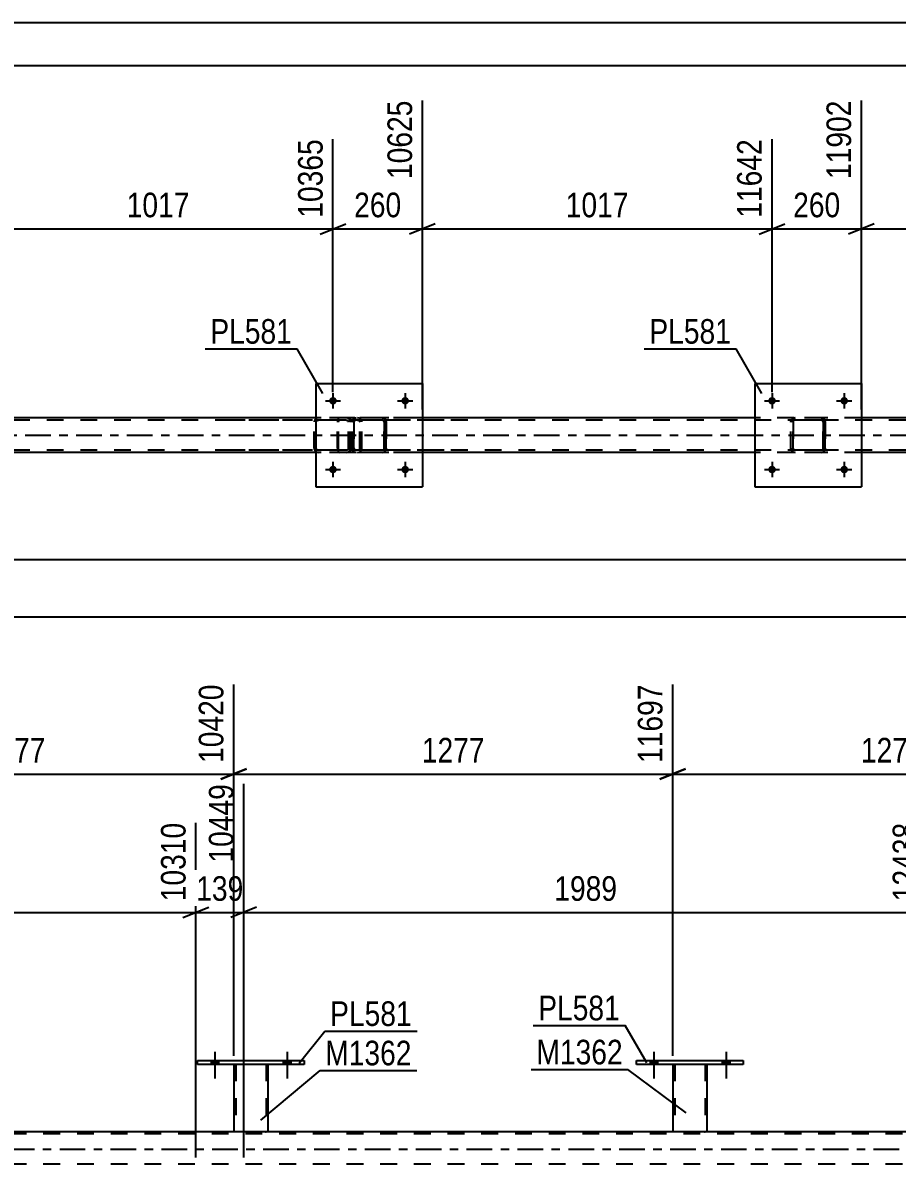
# Model space of a CAD drawing. Header units: millimetres. Extents: x 0 to 841, y 0 to 594.
# Drawn here: x 513.7 to 615.4, y 461.2 to 594 of the extents above; entities that cross this region are included whole.
import ezdxf

# ---------------------------------------------------------------- set-up
doc = ezdxf.new("R2010")
doc.units = ezdxf.units.MM
doc.linetypes.add('DXK_LINE_DOT2', pattern=[3.9198, 1.9599, -1.9599])
doc.linetypes.add('DXK_LINE_DOT3', pattern=[5.9187, 2.979, -0.9799, 0.9799, -0.9799])
doc.styles.add('Arial Narrow', font='ARIALN.TTF', dxfattribs={"height": 0.2})

# ---------------------------------------------------------------- blocks, each defined once
blk = doc.blocks.new('Unknown-318893565-1135')
at = {"color": 5, "linetype": 'Continuous'}
for p, q in [((841, 594), (0, 594)), ((836, 589), (5, 589))]:
    blk.add_line(p, q, dxfattribs=at)
blk = doc.blocks.new('Part-318893565-4839 - 4767')
at = {"color": 2, "linetype": 'Continuous'}
for p, q in [((547.78, 552.03), (547.78, 540.03)), ((547.78, 552.03), (560.18, 552.03)), ((560.18, 552.03), (560.18, 540.03)), ((547.78, 540.03), (560.18, 540.03))]:
    blk.add_line(p, q, dxfattribs=at)
blk = doc.blocks.new('Part-318893565-4775 - 4767')
at = {"color": 7, "linetype": 'DXK_LINE_DOT2'}
for p, q in [((550.31, 547.73), (550.29, 547.55)), ((550.29, 544.51), (550.29, 547.55)), ((550.37, 547.89), (550.31, 547.73)), ((550.45, 547.99), (550.37, 547.89)), ((550.42, 547.55), (550.43, 547.64)), ((550.42, 544.51), (550.42, 547.55)), ((550.43, 547.64), (550.46, 547.72)), ((550.56, 548.03), (550.45, 547.99)), ((550.46, 547.72), (550.51, 547.77)), ((550.51, 547.77), (550.56, 547.79)), ((562.71, 548.03), (550.56, 548.03)), ((562.71, 547.79), (550.56, 547.79)), ((551.83, 547.79), (551.83, 548.03)), ((552.84, 547.99), (552.65, 548.03)), ((552.65, 547.79), (552.75, 547.77)), ((552.75, 547.77), (552.83, 547.72)), ((552.83, 547.72), (552.88, 547.64)), ((552.88, 547.64), (552.9, 547.55)), ((552.9, 544.51), (552.9, 547.55)), ((553.15, 547.55), (553.11, 547.73)), ((553.15, 544.51), (553.15, 547.55)), ((550.29, 544.51), (550.31, 544.33)), ((550.43, 544.42), (550.42, 544.51)), ((550.46, 544.34), (550.43, 544.42)), ((552.88, 544.42), (552.83, 544.34)), ((552.9, 544.51), (552.88, 544.42)), ((553.11, 544.33), (553.15, 544.51)), ((550.31, 544.33), (550.37, 544.17)), ((550.37, 544.17), (550.45, 544.07)), ((550.45, 544.07), (550.56, 544.03)), ((550.51, 544.29), (550.46, 544.34)), ((550.56, 544.27), (550.51, 544.29)), ((562.71, 544.27), (550.56, 544.27)), ((562.71, 544.03), (550.56, 544.03)), ((551.83, 544.03), (551.83, 544.27)), ((552.75, 544.29), (552.65, 544.27)), ((552.65, 544.03), (552.84, 544.07)), ((552.83, 544.34), (552.75, 544.29))]:
    blk.add_line(p, q, dxfattribs=at)
for centre, start, end in [((552.66, 547.53), 23.8494, 68.8059), ((552.66, 544.52), 291.1941, 336.1506)]:
    blk.add_arc(centre, 0.492, start, end, dxfattribs=at)
blk = doc.blocks.new('Part-318893565-4840 - 4767')
at = {"color": 7, "linetype": 'DXK_LINE_DOT2'}
for p, q in [((603.06, 547.55), (603.1, 547.73)), ((603.1, 547.73), (603.06, 547.55)), ((603.06, 544.51), (603.06, 547.55)), ((603.06, 547.55), (603.06, 547.55)), ((603.06, 544.51), (603.06, 547.55)), ((603.3, 547.55), (603.32, 547.64)), ((603.32, 547.64), (603.3, 547.55)), ((603.3, 544.51), (603.3, 547.55)), ((603.3, 547.55), (603.3, 547.55)), ((603.3, 547.55), (603.3, 544.51)), ((603.32, 547.64), (603.37, 547.72)), ((603.37, 547.72), (603.32, 547.64)), ((603.36, 547.99), (603.54, 548.03)), ((603.54, 548.03), (603.36, 547.99)), ((603.45, 547.77), (603.37, 547.72)), ((603.54, 547.79), (603.45, 547.77)), ((606.58, 548.03), (603.54, 548.03)), ((606.58, 547.79), (603.54, 547.79)), ((606.58, 548.03), (606.76, 547.99)), ((606.76, 547.99), (606.58, 548.03)), ((606.67, 547.77), (606.58, 547.79)), ((606.67, 547.77), (606.75, 547.72)), ((606.75, 547.72), (606.8, 547.64)), ((606.8, 547.64), (606.75, 547.72)), ((606.8, 547.64), (606.82, 547.55)), ((606.82, 547.55), (606.8, 547.64)), ((606.82, 544.51), (606.82, 547.55)), ((606.82, 547.55), (606.82, 547.55)), ((606.82, 547.55), (606.82, 544.51)), ((607.02, 547.73), (607.06, 547.55)), ((607.06, 547.55), (607.02, 547.73)), ((607.06, 544.51), (607.06, 547.55)), ((607.06, 547.55), (607.06, 547.55)), ((607.06, 547.55), (607.06, 544.51)), ((603.06, 544.51), (603.06, 544.51)), ((603.1, 544.32), (603.06, 544.51)), ((603.06, 544.51), (603.1, 544.32)), ((603.3, 544.51), (603.3, 544.51)), ((603.32, 544.42), (603.3, 544.51)), ((603.3, 544.51), (603.32, 544.42)), ((603.37, 544.34), (603.32, 544.42)), ((603.32, 544.42), (603.37, 544.34)), ((606.8, 544.42), (606.75, 544.34)), ((606.75, 544.34), (606.8, 544.42)), ((606.82, 544.51), (606.8, 544.42)), ((606.8, 544.42), (606.82, 544.51)), ((606.82, 544.51), (606.82, 544.51)), ((607.06, 544.51), (607.02, 544.32)), ((607.02, 544.32), (607.06, 544.51)), ((607.06, 544.51), (607.06, 544.51)), ((603.54, 544.03), (603.36, 544.06)), ((603.36, 544.06), (603.54, 544.03)), ((603.45, 544.29), (603.37, 544.34)), ((603.54, 544.27), (603.45, 544.29)), ((606.58, 544.27), (603.54, 544.27)), ((606.58, 544.03), (603.54, 544.03)), ((606.67, 544.29), (606.58, 544.27)), ((606.76, 544.06), (606.58, 544.03)), ((606.58, 544.03), (606.76, 544.06)), ((606.75, 544.34), (606.67, 544.29))]:
    blk.add_line(p, q, dxfattribs=at)
at = {"color": 7, "linetype": 'DXK_LINE_DOT3'}
blk.add_line((605.06, 546.03), (605.06, 546.03), dxfattribs=at)
at = {"color": 7, "linetype": 'DXK_LINE_DOT2'}
for centre, start, end in [((603.54, 547.55), 112.5, 157.5), ((603.54, 547.55), 112.5, 157.5), ((606.58, 547.55), 22.5, 67.5), ((606.58, 547.55), 22.5, 67.5), ((603.54, 544.51), 202.5, 247.5), ((603.54, 544.51), 202.5, 247.5), ((606.58, 544.51), 292.5, 337.5), ((606.58, 544.51), 292.5, 337.5)]:
    blk.add_arc(centre, 0.48, start, end, dxfattribs=at)
blk = doc.blocks.new('Part-318893565-4788 - 4767')
at = {"color": 7, "linetype": 'DXK_LINE_DOT2'}
for p, q in [((551.32, 548.03), (536.34, 548.03)), ((551.32, 547.79), (536.34, 547.79)), ((547.61, 547.72), (547.58, 547.55)), ((547.58, 544.51), (547.58, 547.55)), ((547.62, 547.73), (547.61, 547.72)), ((547.83, 547.55), (547.85, 547.64)), ((547.83, 544.51), (547.83, 547.55)), ((547.85, 547.64), (547.91, 547.72)), ((548.09, 548.03), (547.89, 547.99)), ((547.91, 547.72), (547.99, 547.77)), ((547.99, 547.77), (548.09, 547.79)), ((551.52, 547.99), (551.32, 548.03)), ((551.32, 547.79), (551.42, 547.77)), ((551.42, 547.77), (551.5, 547.72)), ((551.5, 547.72), (551.56, 547.64)), ((551.56, 547.64), (551.58, 547.55)), ((551.58, 544.51), (551.58, 547.55)), ((551.83, 547.55), (551.8, 547.73)), ((551.83, 544.51), (551.83, 547.55)), ((547.58, 544.51), (547.6, 544.42)), ((547.6, 544.42), (547.62, 544.33)), ((547.85, 544.42), (547.83, 544.51)), ((547.91, 544.34), (547.85, 544.42)), ((551.56, 544.42), (551.5, 544.34)), ((551.58, 544.51), (551.56, 544.42)), ((551.8, 544.33), (551.83, 544.51)), ((551.32, 544.27), (536.34, 544.27)), ((551.32, 544.03), (536.34, 544.03)), ((547.89, 544.07), (548.09, 544.03)), ((547.99, 544.29), (547.91, 544.34)), ((548.09, 544.27), (547.99, 544.29)), ((551.42, 544.29), (551.32, 544.27)), ((551.32, 544.03), (551.52, 544.07)), ((551.5, 544.34), (551.42, 544.29))]:
    blk.add_line(p, q, dxfattribs=at)
for centre, start, end in [((548.07, 547.53), 110.7583, 155.68), ((551.34, 547.53), 24.32, 69.2417), ((548.07, 544.53), 204.32, 249.2417), ((551.34, 544.53), 290.7583, 335.68)]:
    blk.add_arc(centre, 0.496, start, end, dxfattribs=at)
blk = doc.blocks.new('Part-318893565-4834 - 4767')
at = {"color": 7, "linetype": 'DXK_LINE_DOT2'}
for p, q in [((551.98, 547.55), (552.02, 547.73)), ((552.02, 547.73), (551.98, 547.55)), ((551.98, 544.51), (551.98, 547.55)), ((551.98, 547.55), (551.98, 547.55)), ((551.98, 544.51), (551.98, 547.55)), ((552.22, 547.55), (552.24, 547.64)), ((552.24, 547.64), (552.22, 547.55)), ((552.22, 544.51), (552.22, 547.55)), ((552.22, 547.55), (552.22, 547.55)), ((552.22, 547.55), (552.22, 544.51)), ((552.24, 547.64), (552.29, 547.72)), ((552.29, 547.72), (552.24, 547.64)), ((552.28, 547.99), (552.46, 548.03)), ((552.46, 548.03), (552.28, 547.99)), ((552.37, 547.77), (552.29, 547.72)), ((552.46, 547.79), (552.37, 547.77)), ((555.5, 548.03), (552.46, 548.03)), ((555.5, 547.79), (552.46, 547.79)), ((555.5, 548.03), (555.68, 547.99)), ((555.68, 547.99), (555.5, 548.03)), ((555.59, 547.77), (555.5, 547.79)), ((555.59, 547.77), (555.67, 547.72)), ((555.67, 547.72), (555.72, 547.64)), ((555.72, 547.64), (555.67, 547.72)), ((555.72, 547.64), (555.74, 547.55)), ((555.74, 547.55), (555.72, 547.64)), ((555.74, 544.51), (555.74, 547.55)), ((555.74, 547.55), (555.74, 547.55)), ((555.74, 547.55), (555.74, 544.51)), ((555.94, 547.73), (555.98, 547.55)), ((555.98, 547.55), (555.94, 547.73)), ((555.98, 544.51), (555.98, 547.55)), ((555.98, 547.55), (555.98, 547.55)), ((555.98, 547.55), (555.98, 544.51)), ((551.98, 544.51), (551.98, 544.51)), ((552.02, 544.32), (551.98, 544.51)), ((551.98, 544.51), (552.02, 544.32)), ((552.22, 544.51), (552.22, 544.51)), ((552.24, 544.42), (552.22, 544.51)), ((552.22, 544.51), (552.24, 544.42)), ((552.29, 544.34), (552.24, 544.42)), ((552.24, 544.42), (552.29, 544.34)), ((555.72, 544.42), (555.67, 544.34)), ((555.67, 544.34), (555.72, 544.42)), ((555.74, 544.51), (555.72, 544.42)), ((555.72, 544.42), (555.74, 544.51)), ((555.74, 544.51), (555.74, 544.51)), ((555.98, 544.51), (555.94, 544.32)), ((555.94, 544.32), (555.98, 544.51)), ((555.98, 544.51), (555.98, 544.51)), ((552.46, 544.03), (552.28, 544.06)), ((552.28, 544.06), (552.46, 544.03)), ((552.37, 544.29), (552.29, 544.34)), ((552.46, 544.27), (552.37, 544.29)), ((555.5, 544.27), (552.46, 544.27)), ((555.5, 544.03), (552.46, 544.03)), ((555.59, 544.29), (555.5, 544.27)), ((555.68, 544.06), (555.5, 544.03)), ((555.5, 544.03), (555.68, 544.06)), ((555.67, 544.34), (555.59, 544.29))]:
    blk.add_line(p, q, dxfattribs=at)
at = {"color": 7, "linetype": 'DXK_LINE_DOT3'}
blk.add_line((553.98, 546.03), (553.98, 546.03), dxfattribs=at)
at = {"color": 7, "linetype": 'DXK_LINE_DOT2'}
for centre, start, end in [((552.46, 547.55), 112.5, 157.5), ((552.46, 547.55), 112.5, 157.5), ((555.5, 547.55), 22.5, 67.5), ((555.5, 547.55), 22.5, 67.5), ((552.46, 544.51), 202.5, 247.5), ((552.46, 544.51), 202.5, 247.5), ((555.5, 544.51), 292.5, 337.5), ((555.5, 544.51), 292.5, 337.5)]:
    blk.add_arc(centre, 0.48, start, end, dxfattribs=at)
blk = doc.blocks.new('Bolt-318893565-4900 - 4767')
at = {"linetype": 'Continuous'}
for points in [[(550.22, 542.03, -1), (549.34, 542.03, -1)], [(558.62, 542.03, -1), (557.74, 542.03, -1)]]:
    blk.add_hatch(color=1, dxfattribs=at).paths.add_polyline_path(points)
at = {"color": 1, "linetype": 'Continuous'}
for p, q in [((548.9, 542.03), (550.66, 542.03)), ((549.78, 542.91), (549.78, 541.15)), ((557.3, 542.03), (559.06, 542.03)), ((558.18, 542.91), (558.18, 541.15))]:
    blk.add_line(p, q, dxfattribs=at)
blk = doc.blocks.new('Part-318893565-4845 - 4767')
at = {"color": 2, "linetype": 'Continuous'}
for p, q in [((598.86, 552.03), (598.86, 540.03)), ((598.86, 552.03), (611.26, 552.03)), ((611.26, 552.03), (611.26, 540.03)), ((598.86, 540.03), (611.26, 540.03))]:
    blk.add_line(p, q, dxfattribs=at)
blk = doc.blocks.new('Bolt-318893565-4901 - 4767')
at = {"linetype": 'Continuous'}
for points in [[(550.22, 550.03, -1), (549.34, 550.03, -1)], [(558.62, 550.03, -1), (557.74, 550.03, -1)]]:
    blk.add_hatch(color=1, dxfattribs=at).paths.add_polyline_path(points)
at = {"color": 1, "linetype": 'Continuous'}
for p, q in [((548.9, 550.03), (550.66, 550.03)), ((549.78, 550.91), (549.78, 549.15)), ((557.3, 550.03), (559.06, 550.03)), ((558.18, 550.91), (558.18, 549.15))]:
    blk.add_line(p, q, dxfattribs=at)
blk = doc.blocks.new('Bolt-318893565-4902 - 4767')
at = {"linetype": 'Continuous'}
for points in [[(601.3, 542.03, -1), (600.42, 542.03, -1)], [(609.7, 542.03, -1), (608.82, 542.03, -1)]]:
    blk.add_hatch(color=1, dxfattribs=at).paths.add_polyline_path(points)
at = {"color": 1, "linetype": 'Continuous'}
for p, q in [((599.98, 542.03), (601.74, 542.03)), ((600.86, 542.91), (600.86, 541.15)), ((608.38, 542.03), (610.14, 542.03)), ((609.26, 542.91), (609.26, 541.15))]:
    blk.add_line(p, q, dxfattribs=at)
blk = doc.blocks.new('Bolt-318893565-4903 - 4767')
at = {"linetype": 'Continuous'}
for points in [[(601.3, 550.03, -1), (600.42, 550.03, -1)], [(609.7, 550.03, -1), (608.82, 550.03, -1)]]:
    blk.add_hatch(color=1, dxfattribs=at).paths.add_polyline_path(points)
at = {"color": 1, "linetype": 'Continuous'}
for p, q in [((599.98, 550.03), (601.74, 550.03)), ((600.86, 550.91), (600.86, 549.15)), ((608.38, 550.03), (610.14, 550.03)), ((609.26, 550.91), (609.26, 549.15))]:
    blk.add_line(p, q, dxfattribs=at)
blk = doc.blocks.new('Part-318893565-4945 - 4767')
at = {"color": 7, "linetype": 'DXK_LINE_DOT2'}
for p, q in [((730.1, 547.79), (135.18, 547.79)), ((560.18, 548.03), (547.78, 548.03)), ((611.26, 548.03), (598.86, 548.03)), ((730.1, 544.27), (135.18, 544.27)), ((560.18, 544.03), (547.78, 544.03)), ((611.26, 544.03), (598.86, 544.03))]:
    blk.add_line(p, q, dxfattribs=at)
at = {"color": 2, "linetype": 'Continuous'}
for p, q in [((547.78, 548.03), (509.1, 548.03)), ((598.86, 548.03), (560.18, 548.03)), ((649.94, 548.03), (611.26, 548.03)), ((547.78, 544.03), (509.1, 544.03)), ((598.86, 544.03), (560.18, 544.03)), ((649.94, 544.03), (611.26, 544.03))]:
    blk.add_line(p, q, dxfattribs=at)
at = {"color": 7, "linetype": 'DXK_LINE_DOT3'}
blk.add_line((135.18, 546.03), (730.1, 546.03), dxfattribs=at)
blk = doc.blocks.new('Part-318893565-3266 - 3250')
at = {"color": 2, "linetype": 'Continuous'}
for p, q in [((589.31, 472.82), (589.31, 464.98)), ((593.31, 464.98), (593.31, 472.82)), ((593.31, 464.98), (589.32, 464.98))]:
    blk.add_line(p, q, dxfattribs=at)
at = {"color": 7, "linetype": 'DXK_LINE_DOT2'}
for p, q in [((593.31, 472.82), (589.31, 472.82)), ((589.31, 472.82), (589.31, 472.82)), ((589.31, 472.82), (589.31, 472.82)), ((589.55, 472.82), (589.55, 464.98)), ((593.07, 472.82), (593.07, 464.98)), ((593.31, 472.82), (593.31, 472.82)), ((593.31, 472.82), (593.31, 472.82)), ((589.31, 464.98), (589.31, 464.98)), ((589.31, 464.98), (589.32, 464.98)), ((589.32, 464.98), (589.31, 464.98)), ((593.02, 464.98), (593.05, 464.98)), ((593.02, 464.98), (593.05, 464.98)), ((593.05, 464.98), (593.07, 464.98)), ((593.05, 464.98), (593.07, 464.98)), ((593.31, 464.98), (593.28, 464.98)), ((593.31, 464.98), (593.31, 464.98)), ((593.31, 464.98), (593.31, 464.98)), ((593.31, 464.98), (593.31, 464.98))]:
    blk.add_line(p, q, dxfattribs=at)
blk = doc.blocks.new('Part-318893565-3281 - 3250')
at = {"color": 2, "linetype": 'Continuous'}
for p, q in [((585.11, 473.3), (597.51, 473.3)), ((585.11, 472.82), (585.11, 473.3)), ((597.51, 472.82), (585.11, 472.82)), ((597.51, 473.3), (597.51, 472.82))]:
    blk.add_line(p, q, dxfattribs=at)
blk = doc.blocks.new('Part-318893565-3354 - 3250')
at = {"color": 2, "linetype": 'Continuous'}
for p, q in [((538.23, 472.82), (538.23, 464.98)), ((542.23, 464.98), (542.23, 472.82)), ((542.23, 464.98), (538.23, 464.98))]:
    blk.add_line(p, q, dxfattribs=at)
at = {"color": 7, "linetype": 'DXK_LINE_DOT2'}
for p, q in [((542.23, 472.82), (538.23, 472.82)), ((538.23, 472.82), (538.23, 472.82)), ((538.23, 472.82), (538.23, 472.82)), ((538.47, 472.82), (538.47, 464.98)), ((541.99, 472.82), (541.99, 464.98)), ((542.23, 472.82), (542.23, 472.82)), ((542.23, 472.82), (542.23, 472.82)), ((538.23, 464.98), (538.23, 464.98)), ((538.23, 464.98), (538.23, 464.98)), ((538.23, 464.98), (538.23, 464.98)), ((541.93, 464.98), (541.97, 464.98)), ((541.93, 464.98), (541.97, 464.98)), ((541.97, 464.98), (541.99, 464.98)), ((541.97, 464.98), (541.99, 464.98)), ((542.23, 464.98), (542.19, 464.98)), ((542.23, 464.98), (542.23, 464.98)), ((542.23, 464.98), (542.23, 464.98)), ((542.23, 464.98), (542.23, 464.98))]:
    blk.add_line(p, q, dxfattribs=at)
blk = doc.blocks.new('Part-318893565-3359 - 3250')
at = {"color": 2, "linetype": 'Continuous'}
for p, q in [((534.03, 473.3), (546.43, 473.3)), ((534.03, 472.82), (534.03, 473.3)), ((546.43, 472.82), (534.03, 472.82)), ((546.43, 473.3), (546.43, 472.82))]:
    blk.add_line(p, q, dxfattribs=at)
blk = doc.blocks.new('Bolt-318893565-3360 - 3250')
at = {"linetype": 'Continuous'}
for points in [[(586.67, 472.82), (587.55, 472.82), (587.55, 473.3), (586.67, 473.3)], [(595.07, 472.82), (595.95, 472.82), (595.95, 473.3), (595.07, 473.3)]]:
    blk.add_hatch(color=1, dxfattribs=at).paths.add_polyline_path(points)
at = {"color": 1, "linetype": 'Continuous'}
for p, q in [((587.11, 474.3), (587.11, 471.18)), ((595.51, 474.3), (595.51, 471.18)), ((586.67, 473.3), (586.67, 472.82)), ((587.55, 473.3), (587.55, 472.82)), ((595.07, 473.3), (595.07, 472.82)), ((595.95, 473.3), (595.95, 472.82))]:
    blk.add_line(p, q, dxfattribs=at)
blk = doc.blocks.new('Bolt-318893565-3361 - 3250')
at = {"linetype": 'Continuous'}
for points in [[(586.67, 472.82), (587.55, 472.82), (587.55, 473.3), (586.67, 473.3)], [(595.07, 472.82), (595.95, 472.82), (595.95, 473.3), (595.07, 473.3)]]:
    blk.add_hatch(color=1, dxfattribs=at).paths.add_polyline_path(points)
at = {"color": 1, "linetype": 'Continuous'}
for p, q in [((587.11, 474.3), (587.11, 471.18)), ((595.51, 474.3), (595.51, 471.18)), ((586.67, 473.3), (586.67, 472.82)), ((587.55, 473.3), (587.55, 472.82)), ((595.07, 473.3), (595.07, 472.82)), ((595.95, 473.3), (595.95, 472.82))]:
    blk.add_line(p, q, dxfattribs=at)
blk = doc.blocks.new('Bolt-318893565-3468 - 3250')
at = {"linetype": 'Continuous'}
for points in [[(535.59, 472.82), (536.47, 472.82), (536.47, 473.3), (535.59, 473.3)], [(543.99, 472.82), (544.87, 472.82), (544.87, 473.3), (543.99, 473.3)]]:
    blk.add_hatch(color=1, dxfattribs=at).paths.add_polyline_path(points)
at = {"color": 1, "linetype": 'Continuous'}
for p, q in [((536.03, 474.3), (536.03, 471.18)), ((544.43, 474.3), (544.43, 471.18)), ((535.59, 473.3), (535.59, 472.82)), ((536.47, 473.3), (536.47, 472.82)), ((543.99, 473.3), (543.99, 472.82)), ((544.87, 473.3), (544.87, 472.82))]:
    blk.add_line(p, q, dxfattribs=at)
blk = doc.blocks.new('Bolt-318893565-3469 - 3250')
at = {"linetype": 'Continuous'}
for points in [[(535.59, 472.82), (536.47, 472.82), (536.47, 473.3), (535.59, 473.3)], [(543.99, 472.82), (544.87, 472.82), (544.87, 473.3), (543.99, 473.3)]]:
    blk.add_hatch(color=1, dxfattribs=at).paths.add_polyline_path(points)
at = {"color": 1, "linetype": 'Continuous'}
for p, q in [((536.03, 474.3), (536.03, 471.18)), ((544.43, 474.3), (544.43, 471.18)), ((535.59, 473.3), (535.59, 472.82)), ((536.47, 473.3), (536.47, 472.82)), ((543.99, 473.3), (543.99, 472.82)), ((544.87, 473.3), (544.87, 472.82))]:
    blk.add_line(p, q, dxfattribs=at)
blk = doc.blocks.new('Part-318893565-3659 - 3250')
at = {"color": 7, "linetype": 'DXK_LINE_DOT2'}
for p, q in [((717.95, 464.74), (121.43, 464.74)), ((542.23, 464.98), (538.23, 464.98)), ((593.31, 464.98), (589.31, 464.98)), ((717.95, 461.22), (121.43, 461.22))]:
    blk.add_line(p, q, dxfattribs=at)
at = {"color": 2, "linetype": 'Continuous'}
for p, q in [((538.23, 464.98), (491.15, 464.98)), ((589.31, 464.98), (542.23, 464.98)), ((640.39, 464.98), (593.31, 464.98))]:
    blk.add_line(p, q, dxfattribs=at)
at = {"color": 7, "linetype": 'DXK_LINE_DOT3'}
blk.add_line((121.43, 462.98), (717.95, 462.98), dxfattribs=at)
blk = doc.blocks.new('StraightDimension-318893565-5009 - 4767')
at = {"color": 7, "linetype": 'Continuous'}
blk.add_line((135.18, 531.55), (767.22, 531.55), dxfattribs=at)
blk = doc.blocks.new('StraightDimension-318893565-5185 - 4767')
at = {"color": 7, "linetype": 'Continuous'}
for p, q in [((611.26, 549.03), (611.26, 584.97)), ((651.94, 551.03), (651.94, 580.47)), ((612.76, 570.63), (609.76, 569.43)), ((611.26, 570.03), (651.94, 570.03)), ((650.44, 569.43), (653.44, 570.63))]:
    blk.add_line(p, q, dxfattribs=at)
at = {"color": 0}
blk.add_wipeout([(635.86, 570.78), (635.86, 574.98), (627.34, 574.98), (627.34, 570.78)], dxfattribs=at)
at = {"color": 3, "style": 'Arial Narrow'}
blk.add_text('1017', height=2.863, dxfattribs=at).set_placement((627.94, 571.38))
at = {"color": 0, "linetype": 'Continuous'}
blk.add_wipeout([(651.34, 581.07), (647.14, 581.07), (647.14, 570.73), (651.34, 570.73)], dxfattribs=at)
at = {"color": 3, "linetype": 'Continuous', "style": 'Arial Narrow'}
blk.add_text('12919', height=2.863, rotation=90.0002, dxfattribs=at).set_placement((650.74, 571.33))
blk = doc.blocks.new('StraightDimension-318893565-5205 - 4767')
at = {"color": 7, "linetype": 'Continuous'}
for p, q in [((611.26, 549.03), (611.26, 584.97)), ((600.86, 551.03), (600.86, 580.47)), ((599.36, 569.43), (602.36, 570.63)), ((600.86, 570.03), (611.26, 570.03)), ((612.76, 570.63), (609.76, 569.43))]:
    blk.add_line(p, q, dxfattribs=at)
at = {"color": 0}
blk.add_wipeout([(609.4, 570.78), (609.4, 574.98), (602.72, 574.98), (602.72, 570.78)], dxfattribs=at)
at = {"color": 3, "style": 'Arial Narrow'}
blk.add_text('260', height=2.863, dxfattribs=at).set_placement((603.32, 571.38))
at = {"color": 0, "linetype": 'Continuous'}
blk.add_wipeout([(610.66, 585.57), (606.46, 585.57), (606.46, 575.23), (610.66, 575.23)], dxfattribs=at)
at = {"color": 3, "linetype": 'Continuous', "style": 'Arial Narrow'}
blk.add_text('11902', height=2.863, rotation=90.0002, dxfattribs=at).set_placement((610.06, 575.83))
blk = doc.blocks.new('StraightDimension-318893565-5225 - 4767')
at = {"color": 7, "linetype": 'Continuous'}
for p, q in [((560.18, 549.03), (560.18, 584.97)), ((600.86, 551.03), (600.86, 580.47)), ((561.68, 570.63), (558.68, 569.43)), ((560.18, 570.03), (600.86, 570.03)), ((599.36, 569.43), (602.36, 570.63))]:
    blk.add_line(p, q, dxfattribs=at)
at = {"color": 0}
blk.add_wipeout([(584.78, 570.78), (584.78, 574.98), (576.26, 574.98), (576.26, 570.78)], dxfattribs=at)
at = {"color": 3, "style": 'Arial Narrow'}
blk.add_text('1017', height=2.863, dxfattribs=at).set_placement((576.86, 571.38))
at = {"color": 0, "linetype": 'Continuous'}
blk.add_wipeout([(600.26, 581.07), (596.06, 581.07), (596.06, 570.73), (600.26, 570.73)], dxfattribs=at)
at = {"color": 3, "linetype": 'Continuous', "style": 'Arial Narrow'}
blk.add_text('11642', height=2.863, rotation=90.0002, dxfattribs=at).set_placement((599.66, 571.33))
blk = doc.blocks.new('StraightDimension-318893565-5245 - 4767')
at = {"color": 7, "linetype": 'Continuous'}
for p, q in [((560.18, 549.03), (560.18, 584.97)), ((549.78, 551.03), (549.78, 580.47)), ((548.28, 569.43), (551.28, 570.63)), ((549.78, 570.03), (560.18, 570.03)), ((561.68, 570.63), (558.68, 569.43))]:
    blk.add_line(p, q, dxfattribs=at)
at = {"color": 0}
blk.add_wipeout([(558.32, 570.78), (558.32, 574.98), (551.64, 574.98), (551.64, 570.78)], dxfattribs=at)
at = {"color": 3, "style": 'Arial Narrow'}
blk.add_text('260', height=2.863, dxfattribs=at).set_placement((552.24, 571.38))
at = {"color": 0, "linetype": 'Continuous'}
blk.add_wipeout([(559.58, 585.57), (555.38, 585.57), (555.38, 575.23), (559.58, 575.23)], dxfattribs=at)
at = {"color": 3, "linetype": 'Continuous', "style": 'Arial Narrow'}
blk.add_text('10625', height=2.863, rotation=90.0002, dxfattribs=at).set_placement((558.98, 575.83))
blk = doc.blocks.new('StraightDimension-318893565-5265 - 4767')
at = {"color": 7, "linetype": 'Continuous'}
for p, q in [((509.1, 549.03), (509.1, 583.14)), ((549.78, 551.03), (549.78, 580.47)), ((510.6, 570.63), (507.6, 569.43)), ((509.1, 570.03), (549.78, 570.03)), ((548.28, 569.43), (551.28, 570.63))]:
    blk.add_line(p, q, dxfattribs=at)
at = {"color": 0}
blk.add_wipeout([(533.7, 570.78), (533.7, 574.98), (525.18, 574.98), (525.18, 570.78)], dxfattribs=at)
at = {"color": 3, "style": 'Arial Narrow'}
blk.add_text('1017', height=2.863, dxfattribs=at).set_placement((525.78, 571.38))
at = {"color": 0, "linetype": 'Continuous'}
blk.add_wipeout([(549.18, 581.07), (544.98, 581.07), (544.98, 570.73), (549.18, 570.73)], dxfattribs=at)
at = {"color": 3, "linetype": 'Continuous', "style": 'Arial Narrow'}
blk.add_text('10365', height=2.863, rotation=90.0002, dxfattribs=at).set_placement((548.58, 571.33))
blk = doc.blocks.new('StraightDimension-318893565-5585 - 4767')
at = {"color": 7, "linetype": 'Continuous'}
blk.add_line((134.54, 524.91), (767.86, 524.91), dxfattribs=at)
blk = doc.blocks.new('StraightDimension-318893565-10690 - 3250')
at = {"color": 7, "linetype": 'Continuous'}
for p, q in [((454.27, 461.98), (454.27, 503.62)), ((533.83, 461.98), (533.83, 500.95)), ((455.77, 491.11), (452.77, 489.91)), ((454.27, 490.51), (533.83, 490.51)), ((532.33, 489.91), (535.33, 491.11))]:
    blk.add_line(p, q, dxfattribs=at)
at = {"color": 0}
blk.add_wipeout([(498.31, 491.26), (498.31, 495.46), (489.79, 495.46), (489.79, 491.26)], dxfattribs=at)
at = {"color": 3, "style": 'Arial Narrow'}
blk.add_text('1989', height=2.863, dxfattribs=at).set_placement((490.39, 491.86))
at = {"color": 0, "linetype": 'Continuous'}
blk.add_wipeout([(533.23, 501.55), (529.03, 501.55), (529.03, 491.21), (533.23, 491.21)], dxfattribs=at)
at = {"color": 3, "linetype": 'Continuous', "style": 'Arial Narrow'}
blk.add_text('10310', height=2.863, rotation=90.0002, dxfattribs=at).set_placement((532.63, 491.81))
blk = doc.blocks.new('StraightDimension-318893565-4391 - 3250')
at = {"color": 7, "linetype": 'Continuous'}
for p, q in [((589.31, 473.82), (589.31, 517.04)), ((640.39, 473.82), (640.39, 517.04)), ((590.81, 507.2), (587.81, 506)), ((589.31, 506.6), (640.39, 506.6)), ((638.89, 506), (641.89, 507.2))]:
    blk.add_line(p, q, dxfattribs=at)
at = {"color": 0}
blk.add_wipeout([(619.11, 507.35), (619.11, 511.55), (610.6, 511.55), (610.6, 507.35)], dxfattribs=at)
at = {"color": 3, "style": 'Arial Narrow'}
blk.add_text('1277', height=2.863, dxfattribs=at).set_placement((611.2, 507.95))
at = {"color": 0, "linetype": 'Continuous'}
blk.add_wipeout([(639.79, 517.64), (635.59, 517.64), (635.59, 507.3), (639.79, 507.3)], dxfattribs=at)
at = {"color": 3, "linetype": 'Continuous', "style": 'Arial Narrow'}
blk.add_text('12974', height=2.863, rotation=90.0002, dxfattribs=at).set_placement((639.19, 507.9))
blk = doc.blocks.new('StraightDimension-318893565-10689 - 3250')
at = {"color": 7, "linetype": 'Continuous'}
for p, q in [((539.4, 461.98), (539.4, 505.45)), ((533.83, 461.98), (533.83, 500.95)), ((532.33, 489.91), (535.33, 491.11)), ((533.83, 490.51), (539.4, 490.51)), ((540.9, 491.11), (537.9, 489.91))]:
    blk.add_line(p, q, dxfattribs=at)
at = {"color": 0}
blk.add_wipeout([(539.96, 491.26), (539.96, 495.46), (533.27, 495.46), (533.27, 491.26)], dxfattribs=at)
at = {"color": 3, "style": 'Arial Narrow'}
blk.add_text('139', height=2.863, dxfattribs=at).set_placement((533.87, 491.86))
at = {"color": 0, "linetype": 'Continuous'}
blk.add_wipeout([(538.8, 506.05), (534.6, 506.05), (534.6, 495.71), (538.8, 495.71)], dxfattribs=at)
at = {"color": 3, "linetype": 'Continuous', "style": 'Arial Narrow'}
blk.add_text('10449', height=2.863, rotation=90.0002, dxfattribs=at).set_placement((538.2, 496.31))
blk = doc.blocks.new('StraightDimension-318893565-4401 - 3250')
at = {"color": 7, "linetype": 'Continuous'}
for p, q in [((538.23, 473.82), (538.23, 517.04)), ((589.31, 473.82), (589.31, 517.04)), ((539.73, 507.2), (536.73, 506)), ((538.23, 506.6), (589.31, 506.6)), ((587.81, 506), (590.81, 507.2))]:
    blk.add_line(p, q, dxfattribs=at)
at = {"color": 0}
blk.add_wipeout([(568.03, 507.35), (568.03, 511.55), (559.52, 511.55), (559.52, 507.35)], dxfattribs=at)
at = {"color": 3, "style": 'Arial Narrow'}
blk.add_text('1277', height=2.863, dxfattribs=at).set_placement((560.12, 507.95))
at = {"color": 0, "linetype": 'Continuous'}
blk.add_wipeout([(588.71, 517.64), (584.51, 517.64), (584.51, 507.3), (588.71, 507.3)], dxfattribs=at)
at = {"color": 3, "linetype": 'Continuous', "style": 'Arial Narrow'}
blk.add_text('11697', height=2.863, rotation=90.0002, dxfattribs=at).set_placement((588.11, 507.9))
blk = doc.blocks.new('StraightDimension-318893565-4411 - 3250')
at = {"color": 7, "linetype": 'Continuous'}
for p, q in [((538.23, 473.82), (538.23, 517.04)), ((487.15, 473.82), (487.15, 515.21)), ((488.65, 507.2), (485.65, 506)), ((487.15, 506.6), (538.23, 506.6)), ((536.73, 506), (539.73, 507.2))]:
    blk.add_line(p, q, dxfattribs=at)
at = {"color": 0}
blk.add_wipeout([(516.95, 507.35), (516.95, 511.55), (508.43, 511.55), (508.43, 507.35)], dxfattribs=at)
at = {"color": 3, "style": 'Arial Narrow'}
blk.add_text('1277', height=2.863, dxfattribs=at).set_placement((509.03, 507.95))
at = {"color": 0, "linetype": 'Continuous'}
blk.add_wipeout([(537.63, 517.64), (533.43, 517.64), (533.43, 507.3), (537.63, 507.3)], dxfattribs=at)
at = {"color": 3, "linetype": 'Continuous', "style": 'Arial Narrow'}
blk.add_text('10420', height=2.863, rotation=90.0002, dxfattribs=at).set_placement((537.03, 507.9))
blk = doc.blocks.new('StraightDimension-318893565-10688 - 3250')
at = {"color": 7, "linetype": 'Continuous'}
for p, q in [((539.4, 461.98), (539.4, 505.45)), ((618.96, 461.98), (618.96, 500.95)), ((540.9, 491.11), (537.9, 489.91)), ((539.4, 490.51), (618.96, 490.51)), ((617.46, 489.91), (620.46, 491.11))]:
    blk.add_line(p, q, dxfattribs=at)
at = {"color": 0}
blk.add_wipeout([(583.44, 491.26), (583.44, 495.46), (574.93, 495.46), (574.93, 491.26)], dxfattribs=at)
at = {"color": 3, "style": 'Arial Narrow'}
blk.add_text('1989', height=2.863, dxfattribs=at).set_placement((575.53, 491.86))
at = {"color": 0, "linetype": 'Continuous'}
blk.add_wipeout([(618.36, 501.55), (614.16, 501.55), (614.16, 491.21), (618.36, 491.21)], dxfattribs=at)
at = {"color": 3, "linetype": 'Continuous', "style": 'Arial Narrow'}
blk.add_text('12438', height=2.863, rotation=90.0002, dxfattribs=at).set_placement((617.76, 491.81))
blk = doc.blocks.new('Mark-318893565-4835 - 4767')
at = {"color": 0}
blk.add_wipeout([(545.01, 556.67), (545.01, 559.67), (535.51, 559.67), (535.51, 556.67)], dxfattribs=at)
blk.add_wipeout([(545.01, 556.67), (545.01, 559.67), (535.51, 559.67), (535.51, 556.67)], dxfattribs=at)
at = {"color": 30, "linetype": 'Continuous'}
for p in [(534.91, 556.07), (548.61, 550.88)]:
    blk.add_line(p, (545.61, 556.07), dxfattribs=at)
at = {"color": 3, "style": 'Arial Narrow'}
blk.add_text('PL581', height=2.863, dxfattribs=at).set_placement((535.51, 556.67))
blk = doc.blocks.new('Mark-318893565-4841 - 4767')
at = {"color": 0}
blk.add_wipeout([(596.09, 556.67), (596.09, 559.67), (586.59, 559.67), (586.59, 556.67)], dxfattribs=at)
blk.add_wipeout([(596.09, 556.67), (596.09, 559.67), (586.59, 559.67), (586.59, 556.67)], dxfattribs=at)
at = {"color": 30, "linetype": 'Continuous'}
for p in [(585.99, 556.07), (599.69, 550.88)]:
    blk.add_line(p, (596.69, 556.07), dxfattribs=at)
at = {"color": 3, "style": 'Arial Narrow'}
blk.add_text('PL581', height=2.863, dxfattribs=at).set_placement((586.59, 556.67))
blk = doc.blocks.new('Mark-318893565-3262 - 3250')
at = {"color": 0}
blk.add_wipeout([(583.5, 472.83), (583.5, 475.83), (573.45, 475.83), (573.45, 472.83)], dxfattribs=at)
blk.add_wipeout([(583.5, 472.83), (583.5, 475.83), (573.45, 475.83), (573.45, 472.83)], dxfattribs=at)
at = {"color": 30, "linetype": 'Continuous'}
for p in [(572.85, 472.23), (590.86, 467.19)]:
    blk.add_line(p, (584.1, 472.23), dxfattribs=at)
at = {"color": 3, "style": 'Arial Narrow'}
blk.add_text('M1362', height=2.863, dxfattribs=at).set_placement((573.45, 472.83))
blk = doc.blocks.new('Mark-318893565-3277 - 3250')
at = {"color": 0}
blk.add_wipeout([(583.16, 477.96), (583.16, 480.96), (573.66, 480.96), (573.66, 477.96)], dxfattribs=at)
blk.add_wipeout([(583.16, 477.96), (583.16, 480.96), (573.66, 480.96), (573.66, 477.96)], dxfattribs=at)
at = {"color": 30, "linetype": 'Continuous'}
for p in [(573.06, 477.36), (586.3, 473.03)]:
    blk.add_line(p, (583.76, 477.36), dxfattribs=at)
at = {"color": 3, "style": 'Arial Narrow'}
blk.add_text('PL581', height=2.863, dxfattribs=at).set_placement((573.66, 477.96))
blk = doc.blocks.new('Mark-318893565-3355 - 3250')
at = {"color": 0}
blk.add_wipeout([(558.96, 477.3), (558.96, 480.3), (549.45, 480.3), (549.45, 477.3)], dxfattribs=at)
blk.add_wipeout([(558.96, 477.3), (558.96, 480.3), (549.45, 480.3), (549.45, 477.3)], dxfattribs=at)
at = {"color": 30, "linetype": 'Continuous'}
for p, q in [((545.86, 472.98), (548.85, 476.7)), ((548.85, 476.7), (559.56, 476.7))]:
    blk.add_line(p, q, dxfattribs=at)
at = {"color": 3, "style": 'Arial Narrow'}
blk.add_text('PL581', height=2.863, dxfattribs=at).set_placement((549.45, 477.3))
blk = doc.blocks.new('Mark-318893565-3350 - 3250')
at = {"color": 0}
blk.add_wipeout([(558.93, 472.72), (558.93, 475.72), (548.88, 475.72), (548.88, 472.72)], dxfattribs=at)
blk.add_wipeout([(558.93, 472.72), (558.93, 475.72), (548.88, 475.72), (548.88, 472.72)], dxfattribs=at)
at = {"color": 30, "linetype": 'Continuous'}
for p, q in [((541.4, 466.35), (548.28, 472.12)), ((548.28, 472.12), (559.53, 472.12))]:
    blk.add_line(p, q, dxfattribs=at)
at = {"color": 3, "style": 'Arial Narrow'}
blk.add_text('M1362', height=2.863, dxfattribs=at).set_placement((548.88, 472.72))

msp = doc.modelspace()

# ---------------------------------------------------------------- block references
for name in ['Unknown-318893565-1135', 'Part-318893565-4839 - 4767', 'Part-318893565-4845 - 4767', 'Part-318893565-4945 - 4767', 'Bolt-318893565-4901 - 4767', 'Bolt-318893565-4903 - 4767', 'Part-318893565-4788 - 4767', 'Part-318893565-4775 - 4767', 'Part-318893565-4834 - 4767', 'Part-318893565-4840 - 4767', 'Bolt-318893565-4900 - 4767', 'Bolt-318893565-4902 - 4767', 'Bolt-318893565-3468 - 3250', 'Bolt-318893565-3469 - 3250', 'Bolt-318893565-3360 - 3250', 'Bolt-318893565-3361 - 3250', 'Part-318893565-3359 - 3250', 'Part-318893565-3354 - 3250', 'Part-318893565-3281 - 3250', 'Part-318893565-3266 - 3250', 'Part-318893565-3659 - 3250']:
    msp.add_blockref(name, (0, 0))

# ---------------------------------------------------------------- next in the draw order: block references
for name in ['StraightDimension-318893565-5185 - 4767', 'StraightDimension-318893565-5009 - 4767', 'StraightDimension-318893565-4391 - 3250', 'StraightDimension-318893565-10690 - 3250']:
    msp.add_blockref(name, (0, 0))

# ---------------------------------------------------------------- next in the draw order: block references
for name in ['StraightDimension-318893565-5205 - 4767', 'StraightDimension-318893565-5585 - 4767', 'StraightDimension-318893565-10689 - 3250']:
    msp.add_blockref(name, (0, 0))

# ---------------------------------------------------------------- next in the draw order: block references
for name in ['StraightDimension-318893565-5225 - 4767', 'StraightDimension-318893565-4401 - 3250']:
    msp.add_blockref(name, (0, 0))

# ---------------------------------------------------------------- next in the draw order: block references
for name in ['StraightDimension-318893565-5245 - 4767', 'Mark-318893565-4841 - 4767', 'StraightDimension-318893565-4411 - 3250']:
    msp.add_blockref(name, (0, 0))

# ---------------------------------------------------------------- next in the draw order: block references
for name in ['StraightDimension-318893565-5265 - 4767', 'StraightDimension-318893565-10688 - 3250']:
    msp.add_blockref(name, (0, 0))

# ---------------------------------------------------------------- next in the draw order: block references
for name in ['Mark-318893565-4835 - 4767', 'Mark-318893565-3355 - 3250', 'Mark-318893565-3262 - 3250']:
    msp.add_blockref(name, (0, 0))

# ---------------------------------------------------------------- next in the draw order: block references
for name in ['Mark-318893565-3277 - 3250', 'Mark-318893565-3350 - 3250']:
    msp.add_blockref(name, (0, 0))

doc.saveas('drawing.dxf')
